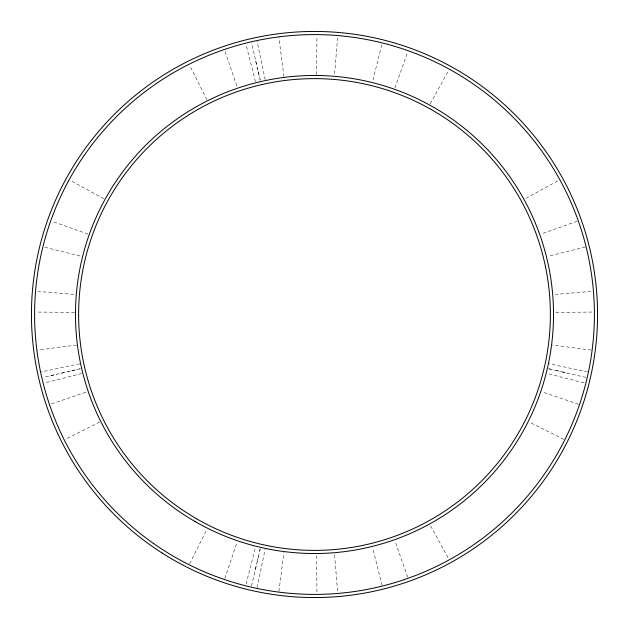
<?xml version="1.0" encoding="UTF-8"?>
<svg xmlns="http://www.w3.org/2000/svg" width="629" height="629" viewBox="0 0 629 629"><rect width="100%" height="100%" fill="white"/><g stroke="black" fill="none" stroke-linecap="round" stroke-linejoin="round"><path stroke-width="0.47" stroke-dasharray="3.15 2.36" d="M316.631 74.592L316.93 37.087M334.612 73.703L337.561 38.039M278.914 591.346L283.954 552.443M257.08 587.659L265.186 549.251M251.561 586L258.794 554.841M255.453 569.19L256.467 564.826M257.049 562.334L260.131 549.164M259.675 551.098L260.264 548.598M372.981 80.032L382.023 43.66M246.128 584.026L255.453 547.427M224.773 578.365L236.763 543.212M394.949 87.974L407.741 51.861M189.683 563.686L206.941 529.319M430.244 103.801L448.052 71.336M557.664 180.948L525.199 198.756M99.681 422.059L65.314 439.317M577.139 221.259L541.026 234.051M85.788 392.237L50.635 404.227M81.573 373.547L44.974 382.872M585.34 246.977L548.968 256.019M79.152 369.026L80.402 368.736M79.836 368.869L67.916 371.66M75.401 369.907L43 377.439M61.06 373.256L64.174 372.533M51.098 375.568L56.696 374.271M79.749 363.814L41.341 371.92M76.557 345.046L37.654 350.086M590.961 291.439L555.297 294.388M591.913 312.07L554.408 312.369M74.592 312.369L37.087 312.07M73.703 294.388L38.039 291.439M591.346 350.086L552.443 345.046M587.659 371.92L549.251 363.814M562.334 371.951L567.94 373.256M586 377.439L553.599 369.907M549.164 368.869L561.084 371.66M548.598 368.736L551.098 369.325M80.032 256.019L43.66 246.977M584.026 382.872L547.427 373.547M578.365 404.227L543.212 392.237M87.974 234.051L51.861 221.259M563.686 439.317L529.319 422.059M103.801 198.756L71.336 180.948M448.052 557.664L430.244 525.199M206.941 99.681L189.683 65.314M407.741 577.139L394.949 541.026M236.763 85.788L224.773 50.635M255.453 81.573L246.128 44.974M382.023 585.34L372.981 548.968M259.974 79.152L260.264 80.402M260.131 79.836L257.34 67.916M259.093 75.401L251.561 43M255.744 61.06L256.467 64.174M265.186 79.749L257.08 41.341M283.954 76.557L278.914 37.654M337.561 590.961L334.612 555.297M316.93 591.913L316.631 554.408"/><path stroke-width="0.94" d="M196.562 518.776A235.875 235.875 0 0 0 550.375 314.5A235.875 235.875 0 0 0 196.562 110.224A235.875 235.875 0 0 0 196.562 518.776M162.093 553.017A283.05 283.05 0 0 0 597.267 327.229A283.05 283.05 0 0 0 184.14 63.254A283.05 283.05 0 0 0 162.093 553.017M194.99 521.496A239.02 239.02 0 0 0 553.52 314.5A239.02 239.02 0 0 0 194.99 107.504A239.02 239.02 0 0 0 194.99 521.496M153.334 543.346A279.905 279.905 0 0 0 593.273 339.652A279.905 279.905 0 0 0 196.893 60.502A279.905 279.905 0 0 0 153.334 543.346"/></g></svg>
